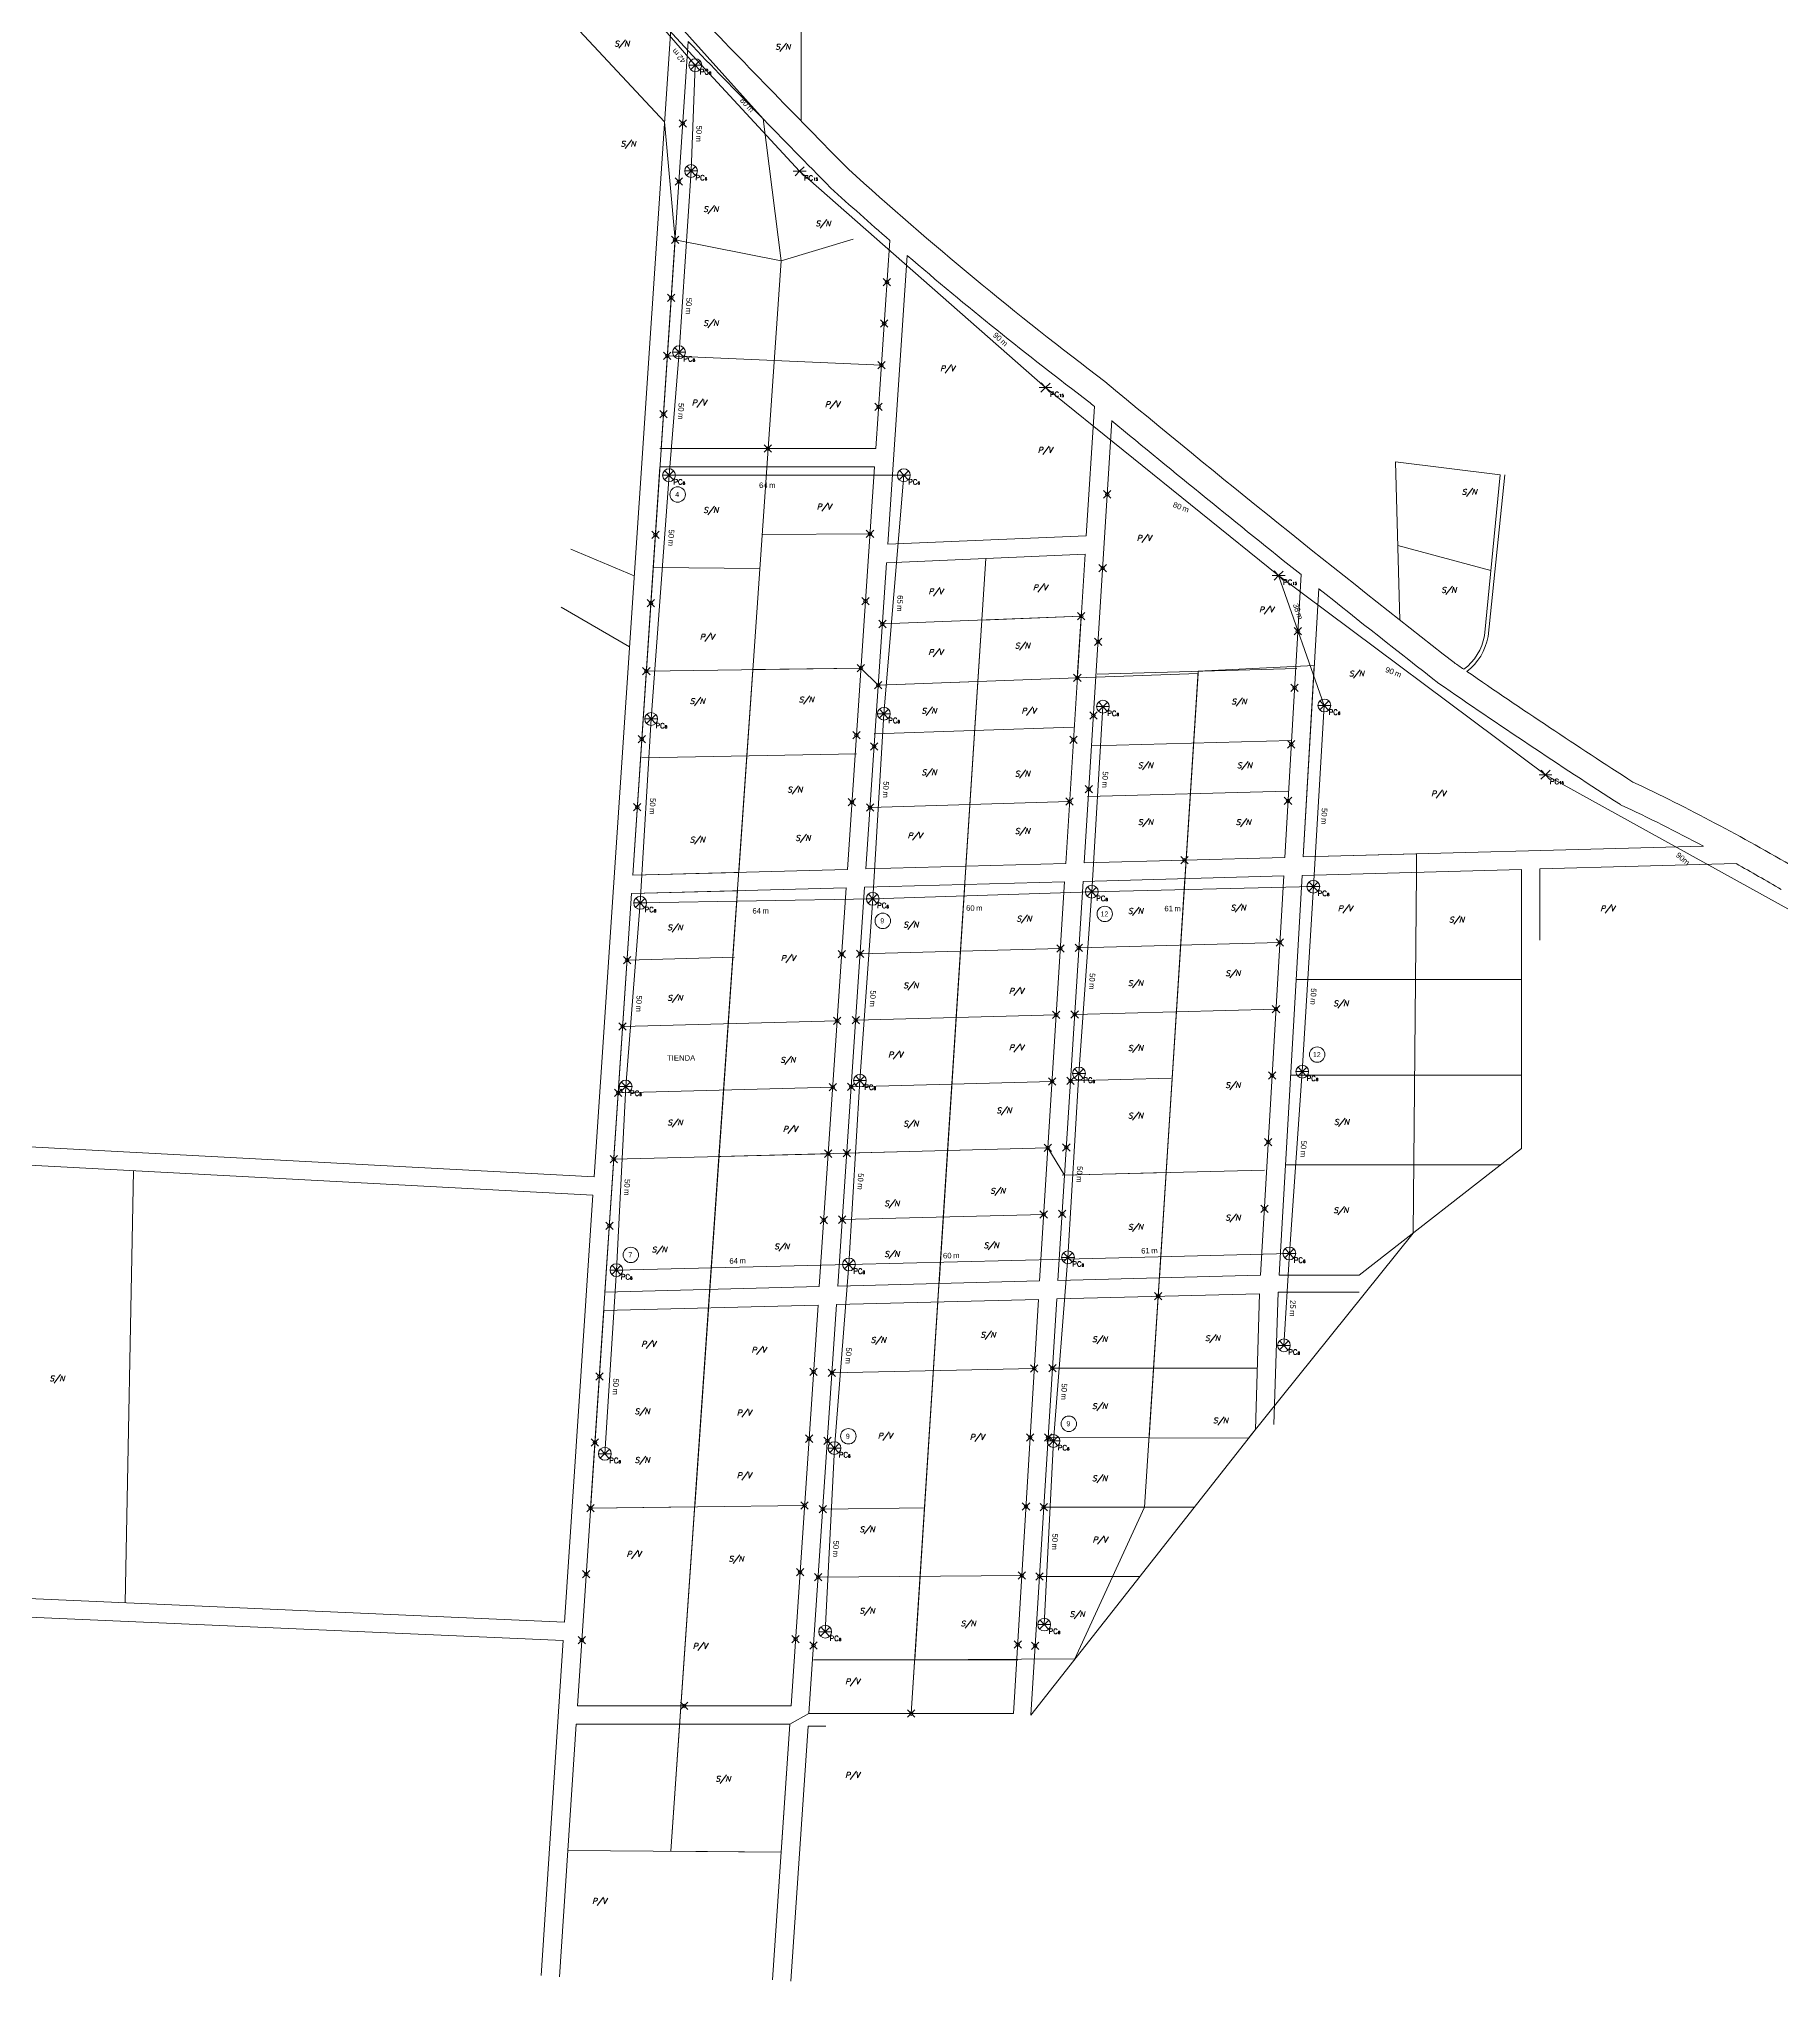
# Model space of a CAD drawing. Header units: metres. Extents: x 276196 to 280123, y 1482787 to 1490589.
# Drawn here: x 277526 to 277999, y 1489388 to 1489916 of the extents above; entities that cross this region are included whole.
import ezdxf
from ezdxf.enums import TextEntityAlignment as Align

# ---------------------------------------------------------------- set-up
doc = ezdxf.new("R2010")
doc.units = ezdxf.units.M
doc.header["$PDMODE"] = 35
doc.header["$PDSIZE"] = 1
for name, color, linetype, lineweight in [('_ADDRESSDIBUJO', 7, 'Continuous', 0), ('_HOUSECOUNT', 7, 'Continuous', 0), ('_LOTLINE', 4, 'Continuous', 0), ('_MICROZONES', 2, 'Continuous', 0), ('_POLEPED', 7, 'Continuous', 0), ('_STRAND', 3, 'Continuous', 0), ('_STRANDDISTANCE', 3, 'Continuous', 0)]:
    doc.layers.add(name, color=color, linetype=linetype, lineweight=lineweight)
doc.styles.add('Address', font='ITALICS.shx', dxfattribs={"height": 1.5})
doc.styles.add('ROMANS', font='romans.shx', dxfattribs={"height": 0.2})
doc.styles.get("Standard").update_dxf_attribs({"font": 'arial.ttf'})
doc.styles.add('Style-ENGINEERING', font='ENGINEERING.shx')

# ---------------------------------------------------------------- blocks, each defined once
blk = doc.blocks.new('PC15_E')
at = {"layer": '_POLEPED', "color": 1}
for p, q in [((-1.74, 0), (0, 0)), ((-1.19, 1.27), (0, 0)), ((0, 0), (1.24, 1.22)), ((0, 0), (1.74, 0)), ((-1.24, -1.22), (0, 0)), ((0, 0), (1.19, -1.27))]:
    blk.add_line(p, q, dxfattribs=at)
at = {"layer": '_POLEPED', "linetype": 'Continuous', "style": 'ROMANS'}
for s, height, p in [('PC', 1.391, (1.18, -2.51)), ('15', 0.732, (3.72, -2.51))]:
    blk.add_text(s, height=height, rotation=359.6478, dxfattribs=at).set_placement(p)
blk = doc.blocks.new('PV')
at = {"layer": '_ADDRESSDIBUJO', "color": 7, "linetype": 'Continuous', "lineweight": 0, "style": 'Address'}
blk.add_text('P/V', height=1.5, dxfattribs=at).set_placement((2.09, 0.23), align=Align.CENTER)
blk = doc.blocks.new('SN')
at = {"layer": '_ADDRESSDIBUJO', "color": 7, "linetype": 'Continuous', "lineweight": 0, "style": 'Address'}
blk.add_text('S/N', height=1.5, dxfattribs=at).set_placement((2, 0), align=Align.CENTER)
blk = doc.blocks.new('PC6_N')
at = {"layer": '_POLEPED', "color": 1}
for p, q in [((-1.23, -1.23), (1.25, 1.21)), ((-1.18, 1.26), (1.2, -1.28)), ((-1.73, -0.01), (1.75, -0.01))]:
    blk.add_line(p, q, dxfattribs=at)
blk.add_circle((0.01, -0.01), 1.74, dxfattribs=at)
at = {"layer": '_POLEPED', "linetype": 'Continuous', "style": 'ROMANS'}
for s, height, p in [('PC', 1.391, (1.19, -2.52)), ('6', 0.732, (3.73, -2.52))]:
    blk.add_text(s, height=height, rotation=359.6478, dxfattribs=at).set_placement(p)
blk = doc.blocks.new('TIENDA')
at = {"layer": '_ADDRESSDIBUJO'}
blk.add_text('TIENDA', height=1.5, dxfattribs=at).set_placement((-0.01, -0.02))
blk = doc.blocks.new('PC8_N')
at = {"layer": '_POLEPED', "color": 1}
for p, q in [((-1.24, -1.22), (1.24, 1.22)), ((-1.19, 1.27), (1.19, -1.27)), ((-1.74, 0), (1.74, 0))]:
    blk.add_line(p, q, dxfattribs=at)
blk.add_circle((0, 0), 1.74, dxfattribs=at)
at = {"layer": '_POLEPED', "linetype": 'Continuous', "style": 'ROMANS'}
for s, height, p in [('PC', 1.391, (1.18, -2.51)), ('8', 0.732, (3.72, -2.51))]:
    blk.add_text(s, height=height, rotation=359.6478, dxfattribs=at).set_placement(p)
blk = doc.blocks.new('*U57')
at = {"layer": '_STRANDDISTANCE'}
blk.add_text('m', height=1.5, dxfattribs=at).set_placement((1.57, 0))
at = {"layer": '_STRANDDISTANCE', "flags": 4}
blk.add_attdef('?', text='', height=1.5, dxfattribs=at).set_placement((1.17, 0), align=Align.RIGHT)
blk = doc.blocks.new('HCRES_4')
at = {"layer": '_HOUSECOUNT', "color": 1, "linetype": 'Continuous', "lineweight": 0}
blk.add_circle((0.14, 0), 2.1, dxfattribs=at)
at = {"layer": '_HOUSECOUNT', "color": 7, "linetype": 'Continuous', "lineweight": 0, "style": 'Style-ENGINEERING'}
blk.add_text('4', height=1.35, dxfattribs=at).set_placement((0, 0), align=Align.MIDDLE_CENTER)
blk = doc.blocks.new('HCRES_7')
at = {"layer": '_HOUSECOUNT', "color": 1, "linetype": 'Continuous', "lineweight": 0}
blk.add_circle((0.14, 0), 2.1, dxfattribs=at)
at = {"layer": '_HOUSECOUNT', "color": 7, "linetype": 'Continuous', "lineweight": 0, "style": 'Style-ENGINEERING'}
blk.add_text('7', height=1.35, dxfattribs=at).set_placement((0, 0), align=Align.MIDDLE_CENTER)
blk = doc.blocks.new('HCRES_9')
at = {"layer": '_HOUSECOUNT', "color": 1, "linetype": 'Continuous', "lineweight": 0}
blk.add_circle((0.14, 0), 2.1, dxfattribs=at)
at = {"layer": '_HOUSECOUNT', "color": 7, "linetype": 'Continuous', "lineweight": 0, "style": 'Style-ENGINEERING'}
blk.add_text('9', height=1.35, dxfattribs=at).set_placement((0, 0), align=Align.MIDDLE_CENTER)
blk = doc.blocks.new('HCRES_12')
at = {"layer": '_HOUSECOUNT', "color": 1, "linetype": 'Continuous', "lineweight": 0}
blk.add_ellipse((0, 0), major_axis=(-1.48, 1.48), ratio=1, start_param=3.926991, end_param=10.210176, dxfattribs=at)
at = {"layer": '_HOUSECOUNT', "color": 7, "linetype": 'Continuous', "lineweight": 0, "style": 'Style-ENGINEERING'}
blk.add_text('12', height=1.35, dxfattribs=at).set_placement((-0.08, 0), align=Align.MIDDLE_CENTER)

msp = doc.modelspace()

# ---------------------------------------------------------------- linework, layer by layer
at = {"layer": '_ADDRESSDIBUJO'}
for p, q in [((277687.84, 1489769.68), (277670.59, 1489776.97)), ((277686.56, 1489750.4), (277667.98, 1489761.13))]:
    msp.add_line(p, q, dxfattribs=at)
at = {"layer": '_LOTLINE'}
for p, q in [((277733.18, 1489893.29), (277733.18, 1489977.64)), ((277676.97, 1489606.36), (277697.84, 1489919.7)), ((277673.02, 1489917.79), (277696.06, 1489893.05)), ((277695.16, 1489804.29), (277702.52, 1489914.83)), ((277698.94, 1489861.02), (277727.72, 1489855.27)), ((277727.72, 1489855.27), (277747.34, 1489861.13)), ((277753.46, 1489804.26), (277757.27, 1489860.84)), ((277756.72, 1489778.26), (277762, 1489856.75)), ((277727.72, 1489855.27), (277716.22, 1489689.12)), ((277696.83, 1489829.43), (277754.98, 1489826.89)), ((277812.84, 1489815.74), (277810.64, 1489780.57)), ((277817.61, 1489811.86), (277810.07, 1489691.67)), ((277694.83, 1489804.29), (277753.46, 1489804.26)), ((277687.44, 1489688.34), (277694.83, 1489799.29)), ((277694.83, 1489799.29), (277753.12, 1489799.29)), ((277745.76, 1489689.93), (277753.12, 1489799.29)), ((277923.1, 1489797.11), (277894.67, 1489800.62)), ((277894.67, 1489800.62), (277895.81, 1489757.67)), ((277918.79, 1489753.36), (277923.1, 1489797.11)), ((277919.78, 1489753.19), (277924.32, 1489797.17)), ((277722.74, 1489780.93), (277751.89, 1489781.06)), ((277756.72, 1489778.26), (277810.64, 1489780.57)), ((277920.54, 1489771.18), (277895.25, 1489777.95)), ((277693.01, 1489771.98), (277721.93, 1489771.68)), ((277750.78, 1489690.06), (277756.38, 1489773.24)), ((277756.38, 1489773.24), (277810.32, 1489775.55)), ((277777.96, 1489690.8), (277783.35, 1489774.4)), ((277810.32, 1489775.55), (277805.05, 1489691.54)), ((277869, 1489770.02), (277864.56, 1489693.15)), ((277873.79, 1489766.24), (277869.57, 1489693.29)), ((277755.26, 1489756.6), (277809.27, 1489758.75)), ((277691.13, 1489743.81), (277749.44, 1489744.61)), ((277808.21, 1489741.95), (277754.14, 1489739.97)), ((277813.62, 1489742.99), (277867.83, 1489744.54)), ((277837.77, 1489692.43), (277841.06, 1489743.78)), ((277753.02, 1489726.74), (277807.16, 1489728.55)), ((277812.07, 1489723.49), (277866.39, 1489724.91)), ((277748.21, 1489721.33), (277689.9, 1489720.27)), ((277806.11, 1489708.34), (277751.9, 1489706.7)), ((277810.96, 1489709.71), (277865.37, 1489711.19)), ((277810.07, 1489691.67), (277864.56, 1489693.15)), ((277869.57, 1489693.29), (277978.33, 1489696.24)), ((277687.44, 1489688.34), (277745.76, 1489689.93)), ((277750.78, 1489690.06), (277805.05, 1489691.54)), ((277809.76, 1489686.66), (277864.27, 1489688.14)), ((277830.5, 1489578.93), (277837.45, 1489687.41)), ((277864.27, 1489688.14), (277858, 1489579.64)), ((277869.28, 1489688.28), (277863.01, 1489579.66)), ((277869.28, 1489688.28), (277928.87, 1489689.9)), ((277928.87, 1489689.9), (277928.87, 1489614.1)), ((277933.87, 1489690.03), (277987.24, 1489691.48)), ((277933.87, 1489690.03), (277933.87, 1489670.68)), ((277679.89, 1489575.06), (277687.1, 1489683.33)), ((277687.1, 1489683.33), (277745.42, 1489684.91)), ((277715.87, 1489684.11), (277708.37, 1489575.79)), ((277738.12, 1489576.56), (277745.42, 1489684.91)), ((277743.14, 1489576.68), (277750.44, 1489685.05)), ((277750.44, 1489685.05), (277804.74, 1489686.53)), ((277770.65, 1489577.39), (277777.64, 1489685.79)), ((277804.74, 1489686.53), (277797.94, 1489578.09)), ((277809.76, 1489686.66), (277802.96, 1489578.22)), ((277685.9, 1489665.28), (277715.05, 1489666.07)), ((277749.22, 1489666.99), (277803.6, 1489668.45)), ((277808.62, 1489668.59), (277863.22, 1489670.06)), ((277867.65, 1489659.96), (277928.87, 1489659.96)), ((277802.47, 1489650.38), (277748.01, 1489648.93)), ((277862.18, 1489651.98), (277807.49, 1489650.52)), ((277742.99, 1489648.79), (277684.7, 1489647.24)), ((277866.14, 1489633.97), (277928.87, 1489633.97)), ((277683.5, 1489629.19), (277741.77, 1489630.74)), ((277746.79, 1489630.87), (277801.34, 1489632.31)), ((277806.36, 1489632.44), (277833.74, 1489633.17)), ((277359.23, 1489618.3), (277676.63, 1489601.37)), ((277359.58, 1489623.29), (277676.97, 1489606.36)), ((277800.2, 1489614.24), (277745.58, 1489612.81)), ((277928.87, 1489614.1), (277884.8, 1489579.66)), ((277549.53, 1489490.61), (277551.78, 1489608.03)), ((277740.56, 1489612.68), (277682.3, 1489611.15)), ((277804.09, 1489606.8), (277859.04, 1489608.23)), ((277864.74, 1489609.68), (277923.22, 1489609.68)), ((277668.91, 1489485.37), (277676.63, 1489601.37)), ((277744.36, 1489594.75), (277799.07, 1489596.17)), ((277679.89, 1489575.06), (277738.12, 1489576.56)), ((277743.14, 1489576.68), (277797.94, 1489578.09)), ((277802.96, 1489578.22), (277858, 1489579.64)), ((277884.8, 1489579.66), (277863.01, 1489579.66)), ((277679.56, 1489570.05), (277737.79, 1489571.55)), ((277708.03, 1489570.78), (277697.81, 1489423.13)), ((277730.45, 1489462.63), (277737.79, 1489571.55)), ((277735.32, 1489460.53), (277742.81, 1489571.67)), ((277742.81, 1489571.67), (277797.62, 1489573.08)), ((277763.11, 1489460.53), (277770.33, 1489572.38)), ((277797.62, 1489573.08), (277790.91, 1489460.53)), ((277802.64, 1489573.21), (277795.55, 1489460.12)), ((277802.64, 1489573.21), (277857.71, 1489574.63)), ((277826.5, 1489516.67), (277830.17, 1489573.92)), ((277857.71, 1489574.63), (277856.57, 1489537.74)), ((277862.74, 1489575.07), (277861.56, 1489539.07)), ((277862.74, 1489575.07), (277884.8, 1489575.07)), ((277672.4, 1489462.63), (277679.56, 1489570.05)), ((277741.56, 1489553.15), (277796.5, 1489554.33)), ((277801.46, 1489554.36), (277857.14, 1489554.36)), ((277795.55, 1489460.12), (277856.57, 1489537.74)), ((277800.28, 1489535.52), (277854.71, 1489535.38)), ((277675.98, 1489516.34), (277734.12, 1489517.09)), ((277739.06, 1489516.1), (277766.66, 1489516.45)), ((277799.09, 1489516.67), (277840.01, 1489516.67)), ((277350.9, 1489499.34), (277668.91, 1489485.37)), ((277793.15, 1489498.05), (277737.82, 1489497.58)), ((277797.91, 1489497.82), (277825.19, 1489497.82)), ((277350.55, 1489494.35), (277668.58, 1489480.38)), ((277662.52, 1489389.39), (277668.58, 1489480.38)), ((277736.57, 1489475.12), (277792.01, 1489475.12)), ((277672.4, 1489462.63), (277730.45, 1489462.63)), ((277735.32, 1489460.53), (277790.91, 1489460.53)), ((277667.5, 1489389.05), (277672.07, 1489457.63)), ((277672.07, 1489457.63), (277730.12, 1489457.63)), ((277725.44, 1489388.18), (277730.12, 1489457.63)), ((277730.43, 1489387.84), (277735.1, 1489457.16)), ((277735.1, 1489457.16), (277739.88, 1489457.16)), ((277727.78, 1489422.9), (277669.79, 1489423.34))]:
    msp.add_line(p, q, dxfattribs=at)
for centre, radius, start, end in [((281376.18, 1493452.87), 5093.34, 223.84928, 224.54325), ((281376.18, 1493452.87), 5100.34, 223.92265, 224.54548), ((278423.86, 1490627.58), 1008.99, 227.79578, 232.93258), ((278423.86, 1490627.58), 1015.99, 227.78455, 228.99651), ((278423.86, 1490627.58), 1015.99, 229.34945, 232.92351), ((280397.64, 1492932.76), 4042.32, 230.30283, 232.02928), ((280397.64, 1492932.76), 4049.32, 230.3051, 230.33267), ((280397.64, 1492932.76), 4049.32, 230.42016, 231.35734), ((280397.64, 1492932.76), 4049.32, 231.44402, 232.03216), ((277904.82, 1489755.74), 14.17, 306.1269, 350.3312), ((277904.82, 1489755.74), 15.17, 307.4511, 350.3312), ((278980.83, 1491295.17), 1882.84, 235.3591, 235.4555), ((278980.83, 1491295.17), 1889.84, 235.35293, 237.15099), ((278980.83, 1491295.17), 1882.84, 235.4877, 237.13668), ((277730.6, 1489227.59), 537.1, 59.5015, 64.8179), ((277730.6, 1489227.59), 530.1, 62.1392, 64.8684), ((277730.6, 1489227.59), 530.1, 59.5309, 61.057)]:
    msp.add_arc(centre, radius, start, end, dxfattribs=at)
for p in [(277701.04, 1489892.6), (277699.99, 1489876.81), (277698.94, 1489861.02), (277756.5, 1489849.52), (277697.89, 1489845.23), (277755.74, 1489838.21), (277696.83, 1489829.43), (277754.98, 1489826.89), (277695.78, 1489813.64), (277754.22, 1489815.58), (277724.14, 1489804.27), (277816.35, 1489791.83), (277693.59, 1489780.8), (277751.89, 1489781.06), (277815.09, 1489771.8), (277692.36, 1489762.3), (277750.67, 1489762.83), (277755.26, 1489756.6), (277809.27, 1489758.75), (277868.11, 1489754.64), (277813.84, 1489751.77), (277691.13, 1489743.81), (277749.44, 1489744.61), (277754.14, 1489739.97), (277808.21, 1489741.95), (277867.22, 1489739.27), (277812.58, 1489731.73), (277689.9, 1489725.32), (277748.21, 1489726.38), (277753.02, 1489723.33), (277807.16, 1489725.14), (277866.33, 1489723.9), (277688.67, 1489706.83), (277746.98, 1489708.15), (277806.11, 1489708.34), (277811.33, 1489711.7), (277865.44, 1489708.53), (277751.9, 1489706.7), (277837.31, 1489692.41), (277863.22, 1489670.06), (277685.9, 1489665.28), (277744.2, 1489666.85), (277749.22, 1489666.99), (277803.6, 1489668.45), (277808.62, 1489668.59), (277742.99, 1489648.79), (277748.01, 1489648.93), (277802.47, 1489650.38), (277807.49, 1489650.52), (277862.18, 1489651.98), (277684.7, 1489647.24), (277861.13, 1489633.89), (277683.5, 1489629.19), (277741.77, 1489630.74), (277746.79, 1489630.87), (277801.34, 1489632.31), (277806.36, 1489632.44), (277740.56, 1489612.68), (277745.58, 1489612.81), (277800.2, 1489614.24), (277805.22, 1489614.37), (277860.09, 1489615.81), (277682.3, 1489611.15), (277799.07, 1489596.17), (277804.09, 1489596.3), (277859.04, 1489597.72), (277681.09, 1489593.1), (277739.34, 1489594.62), (277744.36, 1489594.75), (277830.17, 1489573.92), (277796.5, 1489554.33), (277801.46, 1489554.36), (277678.37, 1489552.14), (277736.56, 1489553.39), (277741.56, 1489553.15), (277677.17, 1489534.24), (277735.34, 1489535.24), (277740.31, 1489534.63), (277795.38, 1489535.57), (277800.28, 1489535.52), (277734.12, 1489517.09), (277675.98, 1489516.34), (277739.06, 1489516.1), (277794.27, 1489516.81), (277799.09, 1489516.67), (277674.79, 1489498.43), (277732.9, 1489498.93), (277737.82, 1489497.58), (277793.15, 1489498.05), (277797.91, 1489497.82), (277673.6, 1489480.53), (277731.67, 1489480.78), (277736.57, 1489479.05), (277792.03, 1489479.29), (277796.73, 1489478.97), (277701.43, 1489462.63), (277763.11, 1489460.53)]:
    msp.add_point(p, dxfattribs=at)
at = {"layer": '_MICROZONES'}
for points in [[(277541.23, 1489984.34), (277622.12, 1489952.95), (277673.02, 1489917.79), (277696.06, 1489893.05), (277698.94, 1489861.02), (277727.72, 1489855.27), (277722.85, 1489893.84), (277661.99, 1489961.66), (277633.56, 1489980.9), (277546.55, 1490014.26)], [(277687.44, 1489688.34), (277716.22, 1489689.12), (277727.72, 1489855.27), (277698.94, 1489861.02)], [(277782.27, 1489757.68), (277809.27, 1489758.75), (277808.21, 1489741.95), (277841.02, 1489743.15), (277832.33, 1489607.54), (277804.75, 1489606.82), (277800.2, 1489614.24), (277772.98, 1489613.52)], [(277827.71, 1489535.44), (277854.71, 1489535.38), (277899.45, 1489591.11), (277900.35, 1489689.12), (277900.37, 1489694.13), (277869.57, 1489693.29), (277872.58, 1489745.29), (277841.06, 1489743.78)], [(277710.87, 1489611.9), (277772.98, 1489613.52), (277781.2, 1489740.96), (277754.14, 1489739.97), (277749.44, 1489744.61), (277720.03, 1489744.21)], [(277687.1, 1489683.33), (277715.87, 1489684.11), (277704.28, 1489516.7), (277675.98, 1489516.34)], [(277697.81, 1489423.13), (277727.78, 1489422.9), (277730.12, 1489457.63), (277735.32, 1489460.53), (277763.11, 1489460.53), (277772.98, 1489613.52), (277710.87, 1489611.9)], [(277764.06, 1489475.12), (277807.57, 1489475.41), (277826.5, 1489516.67), (277832.33, 1489607.54), (277804.75, 1489606.82), (277800.2, 1489614.24), (277772.98, 1489613.52)]]:
    msp.add_lwpolyline(points, close=True, dxfattribs=at)
at = {"layer": '_STRAND'}
for p, q in [((277732.77, 1489879.62), (277677.86, 1489939.09)), ((277677.86, 1489939.09), (277704.43, 1489908.45)), ((277704.43, 1489908.45), (277703.29, 1489879.69)), ((277703.29, 1489879.69), (277700.01, 1489830.45)), ((277799.57, 1489820.83), (277732.77, 1489879.62)), ((277700.01, 1489830.45), (277697.3, 1489797.03)), ((277862.9, 1489769.77), (277799.57, 1489820.83)), ((277697.3, 1489797.03), (277692.44, 1489730.79)), ((277697.3, 1489797.03), (277761.07, 1489797.04)), ((277755.66, 1489732.21), (277761.07, 1489797.04)), ((277935.37, 1489715.63), (277862.9, 1489769.77)), ((277875.29, 1489734.48), (277862.9, 1489769.77)), ((277872.33, 1489685.24), (277875.29, 1489734.48)), ((277692.44, 1489730.79), (277689.46, 1489680.82)), ((277752.64, 1489681.94), (277755.66, 1489732.21)), ((277812.14, 1489683.87), (277815.16, 1489734.14)), ((278013.89, 1489672.15), (277935.37, 1489715.63)), ((277689.46, 1489680.82), (277752.64, 1489681.94)), ((277749.15, 1489632.54), (277752.64, 1489681.94)), ((277752.64, 1489681.94), (277812.14, 1489683.87)), ((277808.65, 1489634.47), (277812.14, 1489683.87)), ((277812.14, 1489683.87), (277872.33, 1489685.24)), ((277869.31, 1489634.97), (277872.33, 1489685.24)), ((277689.46, 1489680.82), (277685.52, 1489630.92)), ((277805.67, 1489584.51), (277808.65, 1489634.47)), ((277865.82, 1489585.57), (277869.31, 1489634.97)), ((277685.52, 1489630.92), (277683.01, 1489581.04)), ((277746.17, 1489582.58), (277749.15, 1489632.54)), ((277683.01, 1489581.04), (277746.17, 1489582.58)), ((277742.23, 1489532.68), (277746.17, 1489582.58)), ((277746.17, 1489582.58), (277805.16, 1489584.01)), ((277801.72, 1489534.61), (277805.67, 1489584.51)), ((277805.16, 1489584.01), (277865.82, 1489585.57)), ((277864.33, 1489560.59), (277865.82, 1489585.57)), ((277683.01, 1489581.04), (277679.86, 1489531.13)), ((277799.21, 1489484.73), (277801.72, 1489534.61)), ((277739.72, 1489482.8), (277742.23, 1489532.68))]:
    msp.add_line(p, q, dxfattribs=at)

# ---------------------------------------------------------------- block references
at = {"layer": '_ADDRESSDIBUJO'}
for name, p in [('SN', (277706.63, 1489868.57)), ('SN', (277737.13, 1489864.68)), ('SN', (277706.63, 1489837.6)), ('PV', (277770.83, 1489825.06)), ('PV', (277703.36, 1489815.74)), ('PV', (277739.55, 1489815.3)), ('PV', (277797.34, 1489802.92)), ('SN', (277706.63, 1489786.8)), ('PV', (277737.29, 1489787.51)), ('PV', (277824.23, 1489778.97)), ('PV', (277767.63, 1489764.46)), ('PV', (277796.02, 1489765.55)), ('PV', (277857.46, 1489759.54)), ('PV', (277705.52, 1489752.14)), ('SN', (277791.27, 1489749.98)), ('PV', (277767.62, 1489747.97)), ('SN', (277702.98, 1489734.89)), ('SN', (277732.59, 1489735.32)), ('SN', (277850.11, 1489734.79)), ('SN', (277765.92, 1489732.27)), ('PV', (277792.91, 1489732.04)), ('SN', (277824.68, 1489717.46)), ('SN', (277851.6, 1489717.46)), ('SN', (277765.92, 1489715.56)), ('SN', (277791.27, 1489715.17)), ('PV', (277904.2, 1489709.55)), ('SN', (277824.73, 1489702.01)), ('SN', (277851.3, 1489702.01)), ('SN', (277702.98, 1489697.24)), ('SN', (277731.66, 1489697.71)), ('SN', (277791.27, 1489699.59)), ('SN', (277822, 1489677.88)), ('SN', (277849.89, 1489678.78)), ('PV', (277878.86, 1489678.33)), ('PV', (277950.13, 1489678.33)), ('SN', (277696.9, 1489673.39)), ('SN', (277760.99, 1489674.13)), ('PV', (277727.54, 1489664.84)), ('SN', (277848.45, 1489660.96)), ('SN', (277696.9, 1489654.26)), ('SN', (277760.99, 1489657.64)), ('PV', (277789.53, 1489655.89)), ('SN', (277822, 1489658.26)), ('SN', (277877.79, 1489652.76)), ('TIENDA', (277696.75, 1489637.96)), ('PV', (277789.53, 1489640.55)), ('SN', (277822, 1489640.63)), ('SN', (277727.55, 1489637.41)), ('SN', (277848.45, 1489630.55)), ('SN', (277822, 1489622.27)), ('SN', (277696.9, 1489620.38)), ('PV', (277728.11, 1489618.4)), ('SN', (277760.99, 1489620.08)), ('SN', (277877.97, 1489620.54)), ('SN', (277755.8, 1489598.4)), ('SN', (277877.79, 1489596.57)), ('SN', (277822, 1489592.04)), ('SN', (277848.45, 1489594.56)), ('SN', (277692.64, 1489585.88)), ('SN', (277725.9, 1489586.71)), ('SN', (277755.8, 1489584.66)), ('PV', (277689.63, 1489559.98)), ('PV', (277719.59, 1489558.4)), ('SN', (277752.14, 1489561.32)), ('SN', (277781.94, 1489562.72)), ('SN', (277812.26, 1489561.52)), ('SN', (277812.26, 1489543.34)), ('SN', (277688.01, 1489541.92)), ('PV', (277715.59, 1489541.34)), ('SN', (277845.11, 1489539.43)), ('PV', (277753.89, 1489535.05)), ('PV', (277778.89, 1489534.73)), ('SN', (277688.01, 1489528.68)), ('PV', (277715.59, 1489524.28)), ('SN', (277812.26, 1489523.73)), ('SN', (277749.09, 1489509.86)), ('PV', (277812.26, 1489506.84)), ('PV', (277685.65, 1489502.9)), ('SN', (277713.53, 1489501.85)), ('SN', (277749.09, 1489487.73)), ('SN', (277806.16, 1489486.81)), ('SN', (277776.55, 1489484.27)), ('PV', (277703.63, 1489477.94)), ('PV', (277745.02, 1489468.3)), ('PV', (277745.02, 1489442.89)), ('SN', (277709.96, 1489442.08)), ('PV', (277676.26, 1489408.65))]:
    msp.add_blockref(name, p, dxfattribs=at)
at = {"layer": '_HOUSECOUNT', "zscale": 0.001}
for name, p in [('HCRES_4', (277699.5, 1489791.78)), ('HCRES_9', (277755.22, 1489675.93)), ('HCRES_12', (277815.66, 1489677.82)), ('HCRES_12', (277873.35, 1489639.6)), ('HCRES_7', (277686.78, 1489585.17)), ('HCRES_9', (277805.77, 1489539.29)), ('HCRES_9', (277745.87, 1489535.9))]:
    msp.add_blockref(name, p, dxfattribs=at)
at = {"layer": '_LOTLINE', "zscale": 0.001}
for p in [(277682.48, 1489913.53), (277726.21, 1489912.68), (277684.2, 1489886.33), (277912.68, 1489791.75), (277907.1, 1489765.11), (277529.04, 1489550.85)]:
    msp.add_blockref('SN', p, dxfattribs=at)
at = {"layer": '_MICROZONES', "zscale": 0.001}
for name, p in [('SN', (277882.04, 1489742.38)), ('SN', (277729.48, 1489710.84)), ('PV', (277762, 1489698.15)), ('SN', (277791.72, 1489675.8)), ('SN', (277909.24, 1489675.51)), ('PV', (277756.71, 1489638.59)), ('SN', (277786.29, 1489623.68)), ('SN', (277784.57, 1489601.83)), ('SN', (277782.8, 1489587.03)), ('SN', (277842.91, 1489561.8))]:
    msp.add_blockref(name, p, dxfattribs=at)
at = {"layer": '_POLEPED'}
for name, p in [('PC8_N', (277704.43, 1489908.45)), ('PC6_N', (277703.28, 1489879.7)), ('PC15_E', (277732.77, 1489879.62)), ('PC8_N', (277700.01, 1489830.45)), ('PC15_E', (277799.57, 1489820.83)), ('PC8_N', (277697.3, 1489797.03)), ('PC6_N', (277761.07, 1489797.04)), ('PC15_E', (277862.9, 1489769.77)), ('PC8_N', (277815.16, 1489734.14)), ('PC6_N', (277875.28, 1489734.48)), ('PC8_N', (277692.44, 1489730.79)), ('PC8_N', (277755.66, 1489732.21)), ('PC15_E', (277935.37, 1489715.63)), ('PC8_N', (277872.33, 1489685.24)), ('PC8_N', (277689.46, 1489680.82)), ('PC8_N', (277752.64, 1489681.94)), ('PC8_N', (277812.14, 1489683.87)), ('PC8_N', (277749.15, 1489632.54)), ('PC8_N', (277808.65, 1489634.47)), ('PC8_N', (277869.31, 1489634.97)), ('PC8_N', (277685.52, 1489630.92)), ('PC8_N', (277865.82, 1489585.57)), ('PC8_N', (277683.01, 1489581.04)), ('PC8_N', (277746.17, 1489582.58)), ('PC8_N', (277805.67, 1489584.51)), ('PC8_N', (277864.33, 1489560.59)), ('PC8_N', (277742.23, 1489532.68)), ('PC8_N', (277801.72, 1489534.61)), ('PC8_N', (277679.86, 1489531.13)), ('PC8_N', (277799.21, 1489484.73)), ('PC8_N', (277739.72, 1489482.8))]:
    msp.add_blockref(name, p, dxfattribs=at)
at = {"layer": '_STRANDDISTANCE'}
ref = msp.add_blockref('*U57', (277701.22, 1489910.62), dxfattribs=dict(at, rotation=130.9223334594375))
ref.add_attrib('?', '42', dxfattribs={"height": 1.5, "rotation": 130.9223}).set_placement((277700.45, 1489911.5), align=Align.RIGHT)
ref = msp.add_blockref('*U57', (277717.24, 1489897.92), dxfattribs=dict(at, rotation=312.7191843418433))
ref.add_attrib('?', '80', dxfattribs={"height": 1.5, "rotation": 312.7192}).set_placement((277718.03, 1489897.06), align=Align.RIGHT)
ref = msp.add_blockref('*U57', (277704.74, 1489890.91), dxfattribs=dict(at, rotation=267.7426175348727))
ref.add_attrib('?', '50', dxfattribs={"height": 1.5, "rotation": 267.7426}).set_placement((277704.69, 1489889.74), align=Align.RIGHT)
ref = msp.add_blockref('*U57', (277701.96, 1489844.11), dxfattribs=dict(at, rotation=267.7426175348727))
ref.add_attrib('?', '50', dxfattribs={"height": 1.5, "rotation": 267.7426}).set_placement((277701.91, 1489842.94), align=Align.RIGHT)
ref = msp.add_blockref('*U57', (277786.02, 1489834.09), dxfattribs=dict(at, rotation=318.6452926500054))
ref.add_attrib('?', '90', dxfattribs={"height": 1.5, "rotation": 318.6453}).set_placement((277786.89, 1489833.32), align=Align.RIGHT)
ref = msp.add_blockref('*U57', (277699.86, 1489815.52), dxfattribs=dict(at, rotation=267.7426175348727))
ref.add_attrib('?', '50', dxfattribs={"height": 1.5, "rotation": 267.7426}).set_placement((277699.81, 1489814.35), align=Align.RIGHT)
ref = msp.add_blockref('*U57', (277722.91, 1489793.55), dxfattribs=at)
ref.add_attrib('?', '64', dxfattribs={"height": 1.5}).set_placement((277724.08, 1489793.55), align=Align.RIGHT)
ref = msp.add_blockref('*U57', (277835.12, 1489788.02), dxfattribs=dict(at, rotation=339.2475773166194))
ref.add_attrib('?', '80', dxfattribs={"height": 1.5, "rotation": 339.2476}).set_placement((277836.21, 1489787.6), align=Align.RIGHT)
ref = msp.add_blockref('*U57', (277697.18, 1489781.12), dxfattribs=dict(at, rotation=267.7426175348727))
ref.add_attrib('?', '50', dxfattribs={"height": 1.5, "rotation": 267.7426}).set_placement((277697.13, 1489779.95), align=Align.RIGHT)
ref = msp.add_blockref('*U57', (277759.32, 1489763.29), dxfattribs=dict(at, rotation=267.7426175348727))
ref.add_attrib('?', '65', dxfattribs={"height": 1.5, "rotation": 267.7426}).set_placement((277759.27, 1489762.13), align=Align.RIGHT)
ref = msp.add_blockref('*U57', (277867.11, 1489760.79), dxfattribs=dict(at, rotation=289.358154127934))
ref.add_attrib('?', '38', dxfattribs={"height": 1.5, "rotation": 289.3582}).set_placement((277867.5, 1489759.69), align=Align.RIGHT)
ref = msp.add_blockref('*U57', (277892.8, 1489743.22), dxfattribs=dict(at, rotation=339.2475773166194))
ref.add_attrib('?', '90', dxfattribs={"height": 1.5, "rotation": 339.2476}).set_placement((277893.89, 1489742.81), align=Align.RIGHT)
ref = msp.add_blockref('*U57', (277755.52, 1489712.72), dxfattribs=dict(at, rotation=267.7426175348727))
ref.add_attrib('?', '50', dxfattribs={"height": 1.5, "rotation": 267.7426}).set_placement((277755.47, 1489711.56), align=Align.RIGHT)
ref = msp.add_blockref('*U57', (277815.06, 1489715.4), dxfattribs=dict(at, rotation=267.7426175348727))
ref.add_attrib('?', '50', dxfattribs={"height": 1.5, "rotation": 267.7426}).set_placement((277815.02, 1489714.24), align=Align.RIGHT)
ref = msp.add_blockref('*U57', (277692.12, 1489708.16), dxfattribs=dict(at, rotation=267.7426175348727))
ref.add_attrib('?', '50', dxfattribs={"height": 1.5, "rotation": 267.7426}).set_placement((277692.07, 1489707), align=Align.RIGHT)
ref = msp.add_blockref('*U57', (277874.58, 1489705.47), dxfattribs=dict(at, rotation=267.7426175348727))
ref.add_attrib('?', '50', dxfattribs={"height": 1.5, "rotation": 267.7426}).set_placement((277874.53, 1489704.3), align=Align.RIGHT)
ref = msp.add_blockref('*U57', (277721.11, 1489677.92), dxfattribs=at)
ref.add_attrib('?', '64', dxfattribs={"height": 1.5}).set_placement((277722.28, 1489677.92), align=Align.RIGHT)
ref = msp.add_blockref('*U57', (277779.15, 1489678.67), dxfattribs=at)
ref.add_attrib('?', '60', dxfattribs={"height": 1.5}).set_placement((277780.32, 1489678.67), align=Align.RIGHT)
ref = msp.add_blockref('*U57', (277833.02, 1489678.53), dxfattribs=at)
ref.add_attrib('?', '61', dxfattribs={"height": 1.5}).set_placement((277834.19, 1489678.53), align=Align.RIGHT)
ref = msp.add_blockref('*U57', (277811.53, 1489660.59), dxfattribs=dict(at, rotation=267.7426175348727))
ref.add_attrib('?', '50', dxfattribs={"height": 1.5, "rotation": 267.7426}).set_placement((277811.49, 1489659.42), align=Align.RIGHT)
ref = msp.add_blockref('*U57', (277688.44, 1489654.54), dxfattribs=dict(at, rotation=267.7426175348727))
ref.add_attrib('?', '50', dxfattribs={"height": 1.5, "rotation": 267.7426}).set_placement((277688.39, 1489653.37), align=Align.RIGHT)
ref = msp.add_blockref('*U57', (277751.95, 1489655.91), dxfattribs=dict(at, rotation=267.7426175348727))
ref.add_attrib('?', '50', dxfattribs={"height": 1.5, "rotation": 267.7426}).set_placement((277751.91, 1489654.75), align=Align.RIGHT)
ref = msp.add_blockref('*U57', (277871.64, 1489656.49), dxfattribs=dict(at, rotation=267.7426175348727))
ref.add_attrib('?', '50', dxfattribs={"height": 1.5, "rotation": 267.7426}).set_placement((277871.59, 1489655.33), align=Align.RIGHT)
ref = msp.add_blockref('*U57', (277868.95, 1489615.06), dxfattribs=dict(at, rotation=267.7426175348727))
ref.add_attrib('?', '50', dxfattribs={"height": 1.5, "rotation": 267.7426}).set_placement((277868.9, 1489613.9), align=Align.RIGHT)
ref = msp.add_blockref('*U57', (277808.1, 1489608.16), dxfattribs=dict(at, rotation=267.7426175348727))
ref.add_attrib('?', '50', dxfattribs={"height": 1.5, "rotation": 267.7426}).set_placement((277808.06, 1489606.99), align=Align.RIGHT)
ref = msp.add_blockref('*U57', (277685.21, 1489604.65), dxfattribs=dict(at, rotation=267.7426175348727))
ref.add_attrib('?', '50', dxfattribs={"height": 1.5, "rotation": 267.7426}).set_placement((277685.16, 1489603.48), align=Align.RIGHT)
ref = msp.add_blockref('*U57', (277748.61, 1489606.23), dxfattribs=dict(at, rotation=267.7426175348727))
ref.add_attrib('?', '50', dxfattribs={"height": 1.5, "rotation": 267.7426}).set_placement((277748.56, 1489605.06), align=Align.RIGHT)
ref = msp.add_blockref('*U57', (277826.74, 1489585.57), dxfattribs=dict(at, rotation=1.470020391992035))
ref.add_attrib('?', '61', dxfattribs={"height": 1.5, "rotation": 1.47}).set_placement((277827.9, 1489585.6), align=Align.RIGHT)
ref = msp.add_blockref('*U57', (277714.88, 1489582.81), dxfattribs=dict(at, rotation=1.394569456676663))
ref.add_attrib('?', '64', dxfattribs={"height": 1.5, "rotation": 1.3946}).set_placement((277716.04, 1489582.84), align=Align.RIGHT)
ref = msp.add_blockref('*U57', (277772.9, 1489584.23), dxfattribs=dict(at, rotation=1.39456946339916))
ref.add_attrib('?', '60', dxfattribs={"height": 1.5, "rotation": 1.3946}).set_placement((277774.06, 1489584.26), align=Align.RIGHT)
ref = msp.add_blockref('*U57', (277866.03, 1489571.75), dxfattribs=dict(at, rotation=267.7426175348727))
ref.add_attrib('?', '25', dxfattribs={"height": 1.5, "rotation": 267.7426}).set_placement((277865.98, 1489570.58), align=Align.RIGHT)
ref = msp.add_blockref('*U57', (277745.35, 1489558.88), dxfattribs=dict(at, rotation=267.7426175348727))
ref.add_attrib('?', '50', dxfattribs={"height": 1.5, "rotation": 267.7426}).set_placement((277745.31, 1489557.71), align=Align.RIGHT)
ref = msp.add_blockref('*U57', (277682.11, 1489550.48), dxfattribs=dict(at, rotation=267.7426175348727))
ref.add_attrib('?', '50', dxfattribs={"height": 1.5, "rotation": 267.7426}).set_placement((277682.07, 1489549.31), align=Align.RIGHT)
ref = msp.add_blockref('*U57', (277803.92, 1489549.11), dxfattribs=dict(at, rotation=267.7426175348727))
ref.add_attrib('?', '50', dxfattribs={"height": 1.5, "rotation": 267.7426}).set_placement((277803.88, 1489547.94), align=Align.RIGHT)
ref = msp.add_blockref('*U57', (277741.92, 1489506.41), dxfattribs=dict(at, rotation=267.7426175348727))
ref.add_attrib('?', '50', dxfattribs={"height": 1.5, "rotation": 267.7426}).set_placement((277741.88, 1489505.24), align=Align.RIGHT)
ref = msp.add_blockref('*U57', (277801.42, 1489508.33), dxfattribs=dict(at, rotation=267.7426175348727))
ref.add_attrib('?', '50', dxfattribs={"height": 1.5, "rotation": 267.7426}).set_placement((277801.37, 1489507.17), align=Align.RIGHT)

# ---------------------------------------------------------------- texts
msp.add_text('90m', height=1.5, rotation=320, dxfattribs=at).set_placement((277970.66, 1489693.55))

doc.saveas('drawing.dxf')
